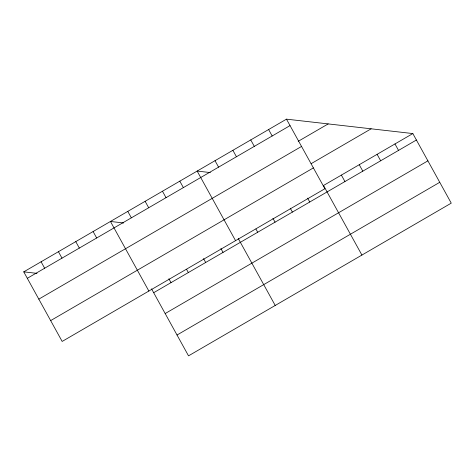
<?xml version="1.0" encoding="UTF-8"?>
<svg xmlns="http://www.w3.org/2000/svg" width="475" height="475" viewBox="0 0 475 475"><rect width="100%" height="100%" fill="white"/><g stroke="black" fill="none" stroke-linecap="round" stroke-linejoin="round"><path stroke-width="0.71" d="M286.478 119.154L324.888 188.735L62.16 341.436L23.75 271.854L286.478 119.154L412.84 133.564L451.25 203.146L188.522 355.846L151.537 288.848M27.312 278.308L290.035 125.608M298.187 141.336L328.178 123.91M38.813 299.137L301.536 146.437M311.161 163.667L371.141 128.808M50.659 320.601L313.387 167.901M412.84 133.564L323.511 185.482L361.92 255.063M153.674 292.713L416.403 140.012M165.175 313.548L427.898 160.847M177.027 335.012L439.749 182.311M210.389 172.579L197.149 171.071L235.558 240.653M123.69 222.971L110.449 221.463L148.859 291.044M23.75 271.854L36.991 273.363M394.974 143.949L398.537 150.397M377.108 154.333L380.671 160.782M359.242 164.712L362.805 171.166M341.377 175.097L344.939 181.551M307.598 198.14L309.736 202.012M268.613 129.538L272.169 135.987M290.255 208.216L292.392 212.088M250.747 139.923L254.309 146.371M272.917 218.298L275.055 222.169M232.881 150.308L236.443 156.756M255.936 229.021L257.711 232.245M215.015 160.687L218.577 167.141M238.236 238.456L275.221 305.455M220.899 248.532L223.036 252.403M179.811 181.153L183.368 187.601M203.555 258.608L205.693 262.479M162.468 191.229L166.03 197.677M186.574 269.331L188.355 272.561M145.13 201.305L148.693 207.759M168.88 278.766L171.012 282.637M127.787 211.387L131.349 217.835M93.112 231.545L96.668 237.993M75.768 241.621L79.331 248.069M58.431 251.697L61.993 258.151M41.087 261.778L44.65 268.227"/></g></svg>
